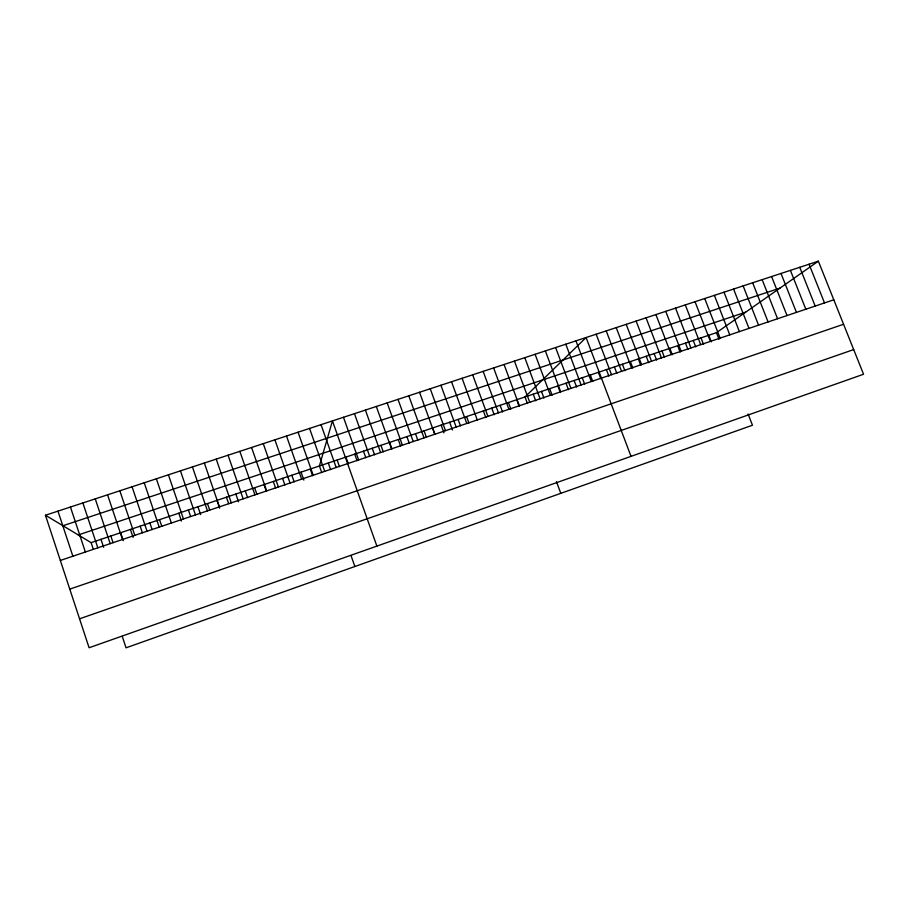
<?xml version="1.0" encoding="UTF-8"?>
<svg xmlns="http://www.w3.org/2000/svg" width="909" height="909" viewBox="0 0 909 909"><rect width="100%" height="100%" fill="white"/><g stroke="black" fill="none" stroke-linecap="round" stroke-linejoin="round"><path stroke-width="1.36" d="M45.45 515.244L91.105 542.639L716.451 332.671L818.361 261.178L863.55 374.247L89.082 647.742L45.45 515.244L818.361 261.178M79.549 618.802L853.687 349.579M69.777 589.123L843.575 324.263M60.335 560.455L833.792 299.8M78.276 534.935L745.653 312.185M62.937 525.732L779.979 288.108M809.067 264.235L824.508 302.924M799.75 267.303L815.18 306.072M790.398 270.371L805.829 309.219M781.013 273.461L796.443 312.389M771.593 276.552L787.024 315.559M762.151 279.654L777.57 318.752M752.663 282.779L768.082 321.945M743.142 285.903L758.549 325.161M733.586 289.051L748.993 328.376M723.996 292.198L739.403 331.603M714.383 295.357L729.779 334.853M704.725 298.538L720.121 338.103M716.451 332.671L719.019 339.262M748.096 414.015L752.459 425.23L126.044 647.822L122.238 636.345M708.736 335.262L711.304 341.864M695.033 301.72L710.429 341.375M700.998 337.853L703.566 344.477M685.306 304.913L700.703 344.659M693.249 340.466L695.703 346.829M675.546 308.128L690.931 347.942M685.466 343.079L687.92 349.442M665.752 311.344L681.136 351.249M677.659 345.693L680.125 352.078M669.831 348.317L672.296 354.715M655.912 314.582L671.296 354.567M661.991 350.954L664.445 357.362M646.049 317.82L661.422 357.885M654.116 353.601L656.571 360.021M636.141 321.082L651.514 361.225M646.219 356.248L648.674 362.68M626.21 324.343L641.572 364.577M638.3 358.907L640.754 365.35M630.357 361.577L632.823 368.02M616.234 327.626L631.596 367.94M622.404 364.248L624.858 370.702M606.223 330.91L621.574 371.315M614.416 366.929L616.87 373.394M596.168 334.217L611.518 374.701M606.405 369.622L608.86 376.099M631.028 456.363L586.089 337.534L524.993 396.949L527.447 403.539M598.372 372.315L600.826 378.803M590.316 375.019L592.77 381.53M575.965 340.864L591.304 381.519M582.237 377.735L584.68 384.246M565.807 344.193L581.135 384.95M574.124 380.462L576.579 386.984M555.604 347.545L570.932 388.382M566 383.189L568.455 389.722M545.366 350.919L560.694 391.836M557.842 385.927L560.296 392.472M549.672 388.666L552.127 395.222M535.094 354.294L550.411 395.301M541.469 391.427L543.923 397.994M524.788 357.68L540.094 398.778M533.242 394.188L535.696 400.767M514.437 361.078L529.742 402.267M556.456 481.656L560.796 493.337M504.052 364.498L519.346 405.766M516.721 399.733L519.175 406.334M508.426 402.517L510.869 409.13M493.621 367.918L508.915 409.289M500.098 405.312L502.552 411.936M483.156 371.361L498.45 412.811M491.758 408.118L494.201 414.754M472.657 374.815L487.928 416.356M483.383 410.925L485.826 417.572M462.113 378.28L477.43 420.401M466.567 416.572L468.908 422.992M451.523 381.757L466.794 423.48M458.113 419.413L460.465 425.832M440.899 385.257L456.159 427.06M449.637 422.253L452.455 429.98M430.241 388.757L445.49 430.661M441.138 425.105L443.956 432.843M432.616 427.969L434.968 434.434M419.538 392.279L434.775 434.263M424.071 430.843L426.412 437.309M408.789 395.813L424.026 437.888M415.493 433.718L417.833 440.206M398.006 399.358L413.231 441.524M406.891 436.615L409.232 443.103M387.177 402.914L402.403 445.183M398.267 439.513L400.596 446.012M389.609 442.41L391.949 448.932M376.315 406.482L391.529 448.841M380.928 445.33L383.268 451.853M365.407 410.073L380.61 452.523M372.224 448.251L374.553 454.784M354.453 413.663L369.645 456.216M363.486 451.182L365.827 457.738M343.466 417.276L358.646 459.92M354.726 454.125L357.055 460.681M345.943 457.079L348.272 463.647M376.883 546.104L332.433 420.912L319.411 465.976L321.741 472.589M337.125 460.034L339.455 466.624M321.013 424.662L336.182 467.499M328.285 462.999L330.615 469.601M309.56 428.423L324.718 471.362M350.999 555.547L354.874 566.512M298.05 432.207L313.196 475.237M310.253 469.055L312.582 475.68M301.049 472.146L303.845 480.1M286.505 436.002L301.64 479.134M291.834 475.248L294.152 481.884M274.904 439.82L290.039 483.043M282.574 478.35L284.903 485.008M263.269 443.637L278.381 486.974M273.291 481.463L275.62 488.133M251.577 447.489L266.678 490.917M263.985 484.599L266.303 491.28M254.634 487.735L256.963 494.428M239.84 451.341L254.94 494.871M245.26 490.883L247.589 497.587M228.057 455.216L243.146 498.848M235.863 494.03L238.544 501.802M216.228 459.102L231.295 502.847M226.432 497.2L228.659 503.688M204.355 463.011L219.41 506.847M216.967 500.382L219.648 508.176M207.468 503.563L209.706 510.074M192.424 466.931L207.468 510.869M197.946 506.767L200.616 514.585M180.448 470.862L195.48 514.914M188.39 509.972L190.617 516.505M168.426 474.816L183.448 518.971M178.8 513.187L181.47 521.05M156.359 478.782L171.369 523.039M159.541 519.664L161.757 526.231M144.236 482.77L159.234 527.129M149.86 522.914L152.076 529.492M132.066 486.769L147.042 531.231M140.145 526.175L142.361 532.765M119.84 490.792L134.816 535.356M130.407 529.447L133.066 537.367M120.624 532.731L123.283 540.673M107.569 494.826L122.533 539.503M110.818 536.015L113.034 542.65M95.252 498.871L110.194 543.65M100.979 539.321L103.637 547.298M82.878 502.938L97.808 547.832M91.105 542.639L93.32 549.297M70.448 507.017L85.366 552.024M57.971 511.119L72.879 556.228"/></g></svg>
